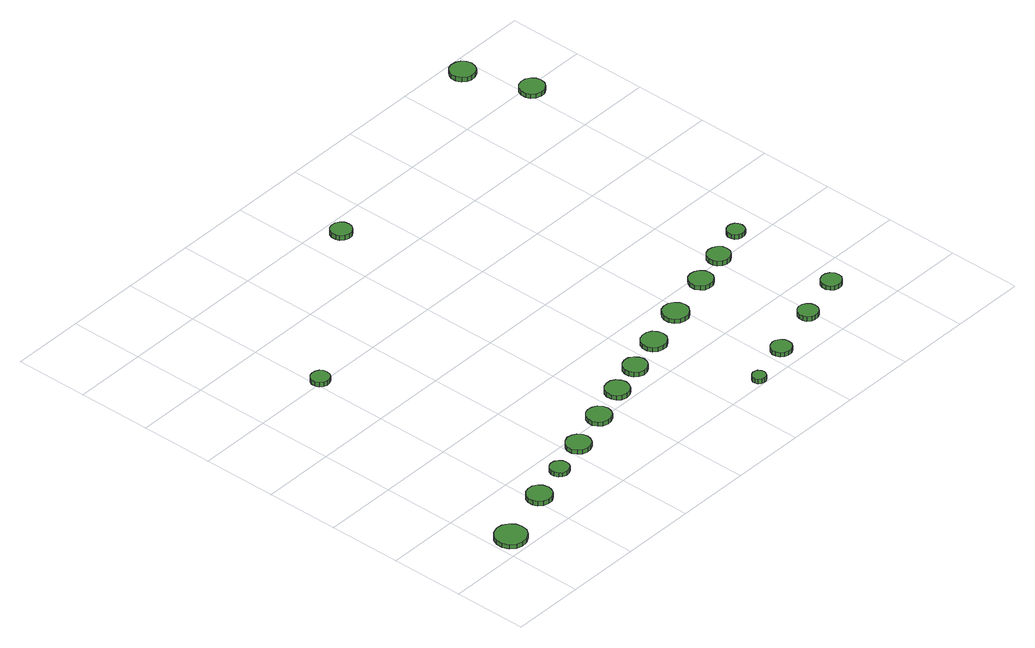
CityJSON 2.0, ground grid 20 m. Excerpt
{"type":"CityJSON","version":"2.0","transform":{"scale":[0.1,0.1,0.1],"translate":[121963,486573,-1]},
"CityObjects":{
"tree1":{"type":"SolitaryVegetationObject","attributes":{"function":"something"},"geometry":[{"type":"MultiSurface","lod":"1","boundaries":[[[0,1,2,3,4,5,6,7,8,9,10,11,12,13,14]],[[15,16,17,18,19,20,21,22,23,24,25,26,27,28,29]],[[0,29,28,1]],[[1,28,27,2]],[[2,27,26,3]],[[3,26,25,4]],[[4,25,24,5]],[[5,24,23,6]],[[6,23,22,7]],[[7,22,21,8]],[[8,21,20,9]],[[9,20,19,10]],[[10,19,18,11]],[[11,18,17,12]],[[12,17,16,13]],[[13,16,15,14]],[[14,15,29,0]]]}]},
"tree2":{"type":"SolitaryVegetationObject","attributes":{"function":"something"},"geometry":[{"type":"MultiSurface","lod":"1","boundaries":[[[30,31,32,33,34,35,36,37,38,39,40,41,42,43,44]],[[45,46,47,48,49,50,51,52,53,54,55,56,57,58,59]],[[30,59,58,31]],[[31,58,57,32]],[[32,57,56,33]],[[33,56,55,34]],[[34,55,54,35]],[[35,54,53,36]],[[36,53,52,37]],[[37,52,51,38]],[[38,51,50,39]],[[39,50,49,40]],[[40,49,48,41]],[[41,48,47,42]],[[42,47,46,43]],[[43,46,45,44]],[[44,45,59,30]]]}]},
"tree3":{"type":"SolitaryVegetationObject","attributes":{"function":"something"},"geometry":[{"type":"MultiSurface","lod":"1","boundaries":[[[60,61,62,63,64,65,66,67,68,69,70,71,72,73,74]],[[75,76,77,78,79,80,81,82,83,84,85,86,87,88,89]],[[60,89,88,61]],[[61,88,87,62]],[[62,87,86,63]],[[63,86,85,64]],[[64,85,84,65]],[[65,84,83,66]],[[66,83,82,67]],[[67,82,81,68]],[[68,81,80,69]],[[69,80,79,70]],[[70,79,78,71]],[[71,78,77,72]],[[72,77,76,73]],[[73,76,75,74]],[[74,75,89,60]]]}]},
"tree4":{"type":"SolitaryVegetationObject","attributes":{"function":"something"},"geometry":[{"type":"MultiSurface","lod":"1","boundaries":[[[90,91,92,93,94,95,96,97,98,99,100,101,102,103,104]],[[105,106,107,108,109,110,111,112,113,114,115,116,117,118,119]],[[90,119,118,91]],[[91,118,117,92]],[[92,117,116,93]],[[93,116,115,94]],[[94,115,114,95]],[[95,114,113,96]],[[96,113,112,97]],[[97,112,111,98]],[[98,111,110,99]],[[99,110,109,100]],[[100,109,108,101]],[[101,108,107,102]],[[102,107,106,103]],[[103,106,105,104]],[[104,105,119,90]]]}]},
"tree5":{"type":"SolitaryVegetationObject","attributes":{"function":"something"},"geometry":[{"type":"MultiSurface","lod":"1","boundaries":[[[120,121,122,123,124,125,126,127,128,129,130,131,132,133,134]],[[135,136,137,138,139,140,141,142,143,144,145,146,147,148,149]],[[120,149,148,121]],[[121,148,147,122]],[[122,147,146,123]],[[123,146,145,124]],[[124,145,144,125]],[[125,144,143,126]],[[126,143,142,127]],[[127,142,141,128]],[[128,141,140,129]],[[129,140,139,130]],[[130,139,138,131]],[[131,138,137,132]],[[132,137,136,133]],[[133,136,135,134]],[[134,135,149,120]]]}]},
"tree6":{"type":"SolitaryVegetationObject","attributes":{"function":"something"},"geometry":[{"type":"MultiSurface","lod":"1","boundaries":[[[150,151,152,153,154,155,156,157,158,159,160,161,162,163,164]],[[165,166,167,168,169,170,171,172,173,174,175,176,177,178,179]],[[150,179,178,151]],[[151,178,177,152]],[[152,177,176,153]],[[153,176,175,154]],[[154,175,174,155]],[[155,174,173,156]],[[156,173,172,157]],[[157,172,171,158]],[[158,171,170,159]],[[159,170,169,160]],[[160,169,168,161]],[[161,168,167,162]],[[162,167,166,163]],[[163,166,165,164]],[[164,165,179,150]]]}]},
"tree7":{"type":"SolitaryVegetationObject","attributes":{"function":"something"},"geometry":[{"type":"MultiSurface","lod":"1","boundaries":[[[180,181,182,183,184,185,186,187,188,189,190,191,192,193,194]],[[195,196,197,198,199,200,201,202,203,204,205,206,207,208,209]],[[180,209,208,181]],[[181,208,207,182]],[[182,207,206,183]],[[183,206,205,184]],[[184,205,204,185]],[[185,204,203,186]],[[186,203,202,187]],[[187,202,201,188]],[[188,201,200,189]],[[189,200,199,190]],[[190,199,198,191]],[[191,198,197,192]],[[192,197,196,193]],[[193,196,195,194]],[[194,195,209,180]]]}]},
"tree8":{"type":"SolitaryVegetationObject","attributes":{"function":"something"},"geometry":[{"type":"MultiSurface","lod":"1","boundaries":[[[210,211,212,213,214,215,216,217,218,219,220,221,222,223,224]],[[225,226,227,228,229,230,231,232,233,234,235,236,237,238,239]],[[210,239,238,211]],[[211,238,237,212]],[[212,237,236,213]],[[213,236,235,214]],[[214,235,234,215]],[[215,234,233,216]],[[216,233,232,217]],[[217,232,231,218]],[[218,231,230,219]],[[219,230,229,220]],[[220,229,228,221]],[[221,228,227,222]],[[222,227,226,223]],[[223,226,225,224]],[[224,225,239,210]]]}]},
"tree9":{"type":"SolitaryVegetationObject","attributes":{"function":"something"},"geometry":[{"type":"MultiSurface","lod":"1","boundaries":[[[240,241,242,243,244,245,246,247,248,249,250,251,252,253,254]],[[255,256,257,258,259,260,261,262,263,264,265,266,267,268,269]],[[240,269,268,241]],[[241,268,267,242]],[[242,267,266,243]],[[243,266,265,244]],[[244,265,264,245]],[[245,264,263,246]],[[246,263,262,247]],[[247,262,261,248]],[[248,261,260,249]],[[249,260,259,250]],[[250,259,258,251]],[[251,258,257,252]],[[252,257,256,253]],[[253,256,255,254]],[[254,255,269,240]]]}]},
"tree10":{"type":"SolitaryVegetationObject","attributes":{"function":"something"},"geometry":[{"type":"MultiSurface","lod":"1","boundaries":[[[270,271,272,273,274,275,276,277,278,279,280,281,282,283,284]],[[285,286,287,288,289,290,291,292,293,294,295,296,297,298,299]],[[270,299,298,271]],[[271,298,297,272]],[[272,297,296,273]],[[273,296,295,274]],[[274,295,294,275]],[[275,294,293,276]],[[276,293,292,277]],[[277,292,291,278]],[[278,291,290,279]],[[279,290,289,280]],[[280,289,288,281]],[[281,288,287,282]],[[282,287,286,283]],[[283,286,285,284]],[[284,285,299,270]]]}]},
"tree11":{"type":"SolitaryVegetationObject","attributes":{"function":"something"},"geometry":[{"type":"MultiSurface","lod":"1","boundaries":[[[300,301,302,303,304,305,306,307,308,309,310,311,312,313,314]],[[315,316,317,318,319,320,321,322,323,324,325,326,327,328,329]],[[300,329,328,301]],[[301,328,327,302]],[[302,327,326,303]],[[303,326,325,304]],[[304,325,324,305]],[[305,324,323,306]],[[306,323,322,307]],[[307,322,321,308]],[[308,321,320,309]],[[309,320,319,310]],[[310,319,318,311]],[[311,318,317,312]],[[312,317,316,313]],[[313,316,315,314]],[[314,315,329,300]]]}]},
"tree12":{"type":"SolitaryVegetationObject","attributes":{"function":"something"},"geometry":[{"type":"MultiSurface","lod":"1","boundaries":[[[330,331,332,333,334,335,336,337,338,339,340,341,342,343,344]],[[345,346,347,348,349,350,351,352,353,354,355,356,357,358,359]],[[330,359,358,331]],[[331,358,357,332]],[[332,357,356,333]],[[333,356,355,334]],[[334,355,354,335]],[[335,354,353,336]],[[336,353,352,337]],[[337,352,351,338]],[[338,351,350,339]],[[339,350,349,340]],[[340,349,348,341]],[[341,348,347,342]],[[342,347,346,343]],[[343,346,345,344]],[[344,345,359,330]]]}]},
"tree13":{"type":"SolitaryVegetationObject","attributes":{"function":"something"},"geometry":[{"type":"MultiSurface","lod":"1","boundaries":[[[360,361,362,363,364,365,366,367,368,369,370,371,372,373,374]],[[375,376,377,378,379,380,381,382,383,384,385,386,387,388,389]],[[360,389,388,361]],[[361,388,387,362]],[[362,387,386,363]],[[363,386,385,364]],[[364,385,384,365]],[[365,384,383,366]],[[366,383,382,367]],[[367,382,381,368]],[[368,381,380,369]],[[369,380,379,370]],[[370,379,378,371]],[[371,378,377,372]],[[372,377,376,373]],[[373,376,375,374]],[[374,375,389,360]]]}]},
"tree14":{"type":"SolitaryVegetationObject","attributes":{"function":"something"},"geometry":[{"type":"MultiSurface","lod":"1","boundaries":[[[390,391,392,393,394,395,396,397,398,399,400,401,402,403,404]],[[405,406,407,408,409,410,411,412,413,414,415,416,417,418,419]],[[390,419,418,391]],[[391,418,417,392]],[[392,417,416,393]],[[393,416,415,394]],[[394,415,414,395]],[[395,414,413,396]],[[396,413,412,397]],[[397,412,411,398]],[[398,411,410,399]],[[399,410,409,400]],[[400,409,408,401]],[[401,408,407,402]],[[402,407,406,403]],[[403,406,405,404]],[[404,405,419,390]]]}]},
"tree15":{"type":"SolitaryVegetationObject","attributes":{"function":"something"},"geometry":[{"type":"MultiSurface","lod":"1","boundaries":[[[420,421,422,423,424,425,426,427,428,429,430,431,432,433,434]],[[435,436,437,438,439,440,441,442,443,444,445,446,447,448,449]],[[420,449,448,421]],[[421,448,447,422]],[[422,447,446,423]],[[423,446,445,424]],[[424,445,444,425]],[[425,444,443,426]],[[426,443,442,427]],[[427,442,441,428]],[[428,441,440,429]],[[429,440,439,430]],[[430,439,438,431]],[[431,438,437,432]],[[432,437,436,433]],[[433,436,435,434]],[[434,435,449,420]]]}]},
"tree16":{"type":"SolitaryVegetationObject","attributes":{"function":"something"},"geometry":[{"type":"MultiSurface","lod":"1","boundaries":[[[450,451,452,453,454,455,456,457,458,459,460,461,462,463,464]],[[465,466,467,468,469,470,471,472,473,474,475,476,477,478,479]],[[450,479,478,451]],[[451,478,477,452]],[[452,477,476,453]],[[453,476,475,454]],[[454,475,474,455]],[[455,474,473,456]],[[456,473,472,457]],[[457,472,471,458]],[[458,471,470,459]],[[459,470,469,460]],[[460,469,468,461]],[[461,468,467,462]],[[462,467,466,463]],[[463,466,465,464]],[[464,465,479,450]]]}]},
"tree17":{"type":"SolitaryVegetationObject","attributes":{"function":"something"},"geometry":[{"type":"MultiSurface","lod":"1","boundaries":[[[480,481,482,483,484,485,486,487,488,489,490,491,492,493,494]],[[495,496,497,498,499,500,501,502,503,504,505,506,507,508,509]],[[480,509,508,481]],[[481,508,507,482]],[[482,507,506,483]],[[483,506,505,484]],[[484,505,504,485]],[[485,504,503,486]],[[486,503,502,487]],[[487,502,501,488]],[[488,501,500,489]],[[489,500,499,490]],[[490,499,498,491]],[[491,498,497,492]],[[492,497,496,493]],[[493,496,495,494]],[[494,495,509,480]]]}]},
"tree18":{"type":"SolitaryVegetationObject","attributes":{"function":"something"},"geometry":[{"type":"MultiSurface","lod":"1","boundaries":[[[510,511,512,513,514,515,516,517,518,519,520,521,522,523,524]],[[525,526,527,528,529,530,531,532,533,534,535,536,537,538,539]],[[510,539,538,511]],[[511,538,537,512]],[[512,537,536,513]],[[513,536,535,514]],[[514,535,534,515]],[[515,534,533,516]],[[516,533,532,517]],[[517,532,531,518]],[[518,531,530,519]],[[519,530,529,520]],[[520,529,528,521]],[[521,528,527,522]],[[522,527,526,523]],[[523,526,525,524]],[[524,525,539,510]]]}]},
"tree19":{"type":"SolitaryVegetationObject","attributes":{"function":"something"},"geometry":[{"type":"MultiSurface","lod":"1","boundaries":[[[540,541,542,543,544,545,546,547,548,549,550,551,552,553,554]],[[555,556,557,558,559,560,561,562,563,564,565,566,567,568,569]],[[540,569,568,541]],[[541,568,567,542]],[[542,567,566,543]],[[543,566,565,544]],[[544,565,564,545]],[[545,564,563,546]],[[546,563,562,547]],[[547,562,561,548]],[[548,561,560,549]],[[549,560,559,550]],[[550,559,558,551]],[[551,558,557,552]],[[552,557,556,553]],[[553,556,555,554]],[[554,555,569,540]]]}]},
"tree20":{"type":"SolitaryVegetationObject","attributes":{"function":"something"},"geometry":[{"type":"MultiSurface","lod":"1","boundaries":[[[570,571,572,573,574,575,576,577,578,579,580,581,582,583,584]],[[585,586,587,588,589,590,591,592,593,594,595,596,597,598,599]],[[570,599,598,571]],[[571,598,597,572]],[[572,597,596,573]],[[573,596,595,574]],[[574,595,594,575]],[[575,594,593,576]],[[576,593,592,577]],[[577,592,591,578]],[[578,591,590,579]],[[579,590,589,580]],[[580,589,588,581]],[[581,588,587,582]],[[582,587,586,583]],[[583,586,585,584]],[[584,585,599,570]]]}]}
},
"vertices":[
[87,47,23],[84,64,23],[73,78,23],[58,87,23],[41,89,23],[24,83,23],[11,72,23],[4,56,23],[4,38,23],[11,22,23],[24,10,23],[41,5,23],[58,7,23],[73,16,23],[84,30,23],[84,30,11],[73,16,11],[58,7,11],[41,5,11],[24,10,11],[11,22,11],[4,38,11],[4,56,11],[11,72,11],[24,83,11],[41,89,11],[58,87,11],[73,78,11],[84,64,11],[87,47,11],
[251,107,18],[248,121,18],[240,132,18],[228,139,18],[214,140,18],[201,136,18],[190,127,18],[185,114,18],[185,100,18],[190,88,18],[201,78,18],[214,74,18],[228,75,18],[240,82,18],[248,94,18],[248,94,5],[240,82,5],[228,75,5],[214,74,5],[201,78,5],[190,88,5],[185,100,5],[185,114,5],[190,127,5],[201,136,5],[214,140,5],[228,139,5],[240,132,5],[248,121,5],[251,107,5],
[355,141,17],[353,151,17],[347,159,17],[338,165,17],[327,166,17],[317,163,17],[310,156,17],[305,146,17],[305,136,17],[310,126,17],[317,119,17],[327,116,17],[338,117,17],[347,122,17],[353,131,17],[353,131,5],[347,122,5],[338,117,5],[327,116,5],[317,119,5],[310,126,5],[305,136,5],[305,146,5],[310,156,5],[317,163,5],[327,166,5],[338,165,5],[347,159,5],[353,151,5],[355,141,5],
[236,801,26],[234,812,26],[228,820,26],[219,825,26],[208,826,26],[199,823,26],[191,816,26],[187,807,26],[187,796,26],[191,787,26],[199,780,26],[208,777,26],[219,778,26],[228,783,26],[234,791,26],[234,791,13],[228,783,13],[219,778,13],[208,777,13],[199,780,13],[191,787,13],[187,796,13],[187,807,13],[191,816,13],[199,823,13],[208,826,13],[219,825,13],[228,820,13],[234,812,13],[236,801,13],
[466,171,17],[463,184,17],[455,195,17],[443,202,17],[430,204,17],[417,199,17],[407,190,17],[401,178,17],[401,164,17],[407,152,17],[417,143,17],[430,139,17],[443,140,17],[455,147,17],[463,158,17],[463,158,5],[455,147,5],[443,140,5],[430,139,5],[417,143,5],[407,152,5],[401,164,5],[401,178,5],[407,190,5],[417,199,5],[430,204,5],[443,202,5],[455,195,5],[463,184,5],[466,171,5],
[582,207,17],[579,220,17],[571,232,17],[559,238,17],[546,240,17],[533,236,17],[523,226,17],[517,214,17],[517,200,17],[523,188,17],[533,179,17],[546,175,17],[559,176,17],[571,183,17],[579,194,17],[579,194,5],[571,183,5],[559,176,5],[546,175,5],[533,179,5],[523,188,5],[517,200,5],[517,214,5],[523,226,5],[533,236,5],[546,240,5],[559,238,5],[571,232,5],[579,220,5],[582,207,5],
[688,242,18],[685,255,18],[678,266,18],[666,273,18],[653,274,18],[640,270,18],[630,261,18],[625,249,18],[625,235,18],[630,223,18],[640,214,18],[653,210,18],[666,212,18],[678,218,18],[685,229,18],[685,229,5],[678,218,5],[666,212,5],[653,210,5],[640,214,5],[630,223,5],[625,235,5],[625,249,5],[630,261,5],[640,270,5],[653,274,5],[666,273,5],[678,266,5],[685,255,5],[688,242,5],
[785,270,18],[782,283,18],[774,294,18],[763,301,18],[750,302,18],[737,298,18],[727,289,18],[722,277,18],[722,264,18],[727,252,18],[737,243,18],[750,239,18],[763,240,18],[774,247,18],[782,257,18],[782,257,5],[774,247,5],[763,240,5],[750,239,5],[737,243,5],[727,252,5],[722,264,5],[722,277,5],[727,289,5],[737,298,5],[750,302,5],[763,301,5],[774,294,5],[782,283,5],[785,270,5],
[937,20,18],[936,27,18],[931,34,18],[925,37,18],[917,38,18],[910,36,18],[904,31,18],[901,24,18],[901,16,18],[904,9,18],[910,4,18],[917,2,18],[925,3,18],[931,6,18],[936,13,18],[936,13,5],[931,6,5],[925,3,5],[917,2,5],[910,4,5],[904,9,5],[901,16,5],[901,24,5],[904,31,5],[910,36,5],[917,38,5],[925,37,5],[931,34,5],[936,27,5],[937,20,5],
[892,303,17],[889,317,17],[881,328,17],[869,335,17],[855,336,17],[842,332,17],[832,323,17],[826,310,17],[826,296,17],[832,283,17],[842,274,17],[855,270,17],[869,271,17],[881,278,17],[889,289,17],[889,289,5],[881,278,5],[869,271,5],[855,270,5],[842,274,5],[832,283,5],[826,296,5],[826,310,5],[832,323,5],[842,332,5],[855,336,5],[869,335,5],[881,328,5],[889,317,5],[892,303,5],
[716,1153,22],[714,1165,22],[707,1174,22],[697,1180,22],[685,1181,22],[674,1178,22],[665,1170,22],[661,1159,22],[661,1147,22],[665,1137,22],[674,1129,22],[685,1125,22],[697,1126,22],[707,1132,22],[714,1142,22],[714,1142,9],[707,1132,9],[697,1126,9],[685,1125,9],[674,1129,9],[665,1137,9],[661,1147,9],[661,1159,9],[665,1170,9],[674,1178,9],[685,1181,9],[697,1180,9],[707,1174,9],[714,1165,9],[716,1153,9],
[1067,55,18],[1065,66,18],[1058,75,18],[1048,81,18],[1037,82,18],[1026,78,18],[1018,71,18],[1013,60,18],[1013,49,18],[1018,39,18],[1026,31,18],[1037,28,18],[1048,29,18],[1058,35,18],[1065,44,18],[1065,44,6],[1058,35,6],[1048,29,6],[1037,28,6],[1026,31,6],[1018,39,6],[1013,49,6],[1013,60,6],[1018,71,6],[1026,78,6],[1037,82,6],[1048,81,6],[1058,75,6],[1065,66,6],[1067,55,6],
[1013,339,17],[1010,353,17],[1001,365,17],[989,372,17],[975,373,17],[961,369,17],[950,359,17],[945,346,17],[945,332,17],[950,319,17],[961,309,17],[975,305,17],[989,306,17],[1001,313,17],[1010,325,17],[1010,325,5],[1001,313,5],[989,306,5],[975,305,5],[961,309,5],[950,319,5],[945,332,5],[945,346,5],[950,359,5],[961,369,5],[975,373,5],[989,372,5],[1001,365,5],[1010,353,5],[1013,339,5],
[1216,101,18],[1214,112,18],[1207,121,18],[1198,126,18],[1186,128,18],[1176,124,18],[1167,116,18],[1163,106,18],[1163,95,18],[1167,85,18],[1176,77,18],[1186,74,18],[1198,75,18],[1207,80,18],[1214,90,18],[1214,90,5],[1207,80,5],[1198,75,5],[1186,74,5],[1176,77,5],[1167,85,5],[1163,95,5],[1163,106,5],[1167,116,5],[1176,124,5],[1186,128,5],[1198,126,5],[1207,121,5],[1214,112,5],[1216,101,5],
[1148,378,17],[1145,391,17],[1137,402,17],[1126,408,17],[1113,410,17],[1100,406,17],[1091,397,17],[1085,385,17],[1085,371,17],[1091,359,17],[1100,351,17],[1113,347,17],[1126,348,17],[1137,355,17],[1145,365,17],[1145,365,5],[1137,355,5],[1126,348,5],[1113,347,5],[1100,351,5],[1091,359,5],[1085,371,5],[1085,385,5],[1091,397,5],[1100,406,5],[1113,410,5],[1126,408,5],[1137,402,5],[1145,391,5],[1148,378,5],
[1244,407,20],[1242,420,20],[1234,430,20],[1223,436,20],[1211,438,20],[1199,434,20],[1189,425,20],[1184,414,20],[1184,401,20],[1189,390,20],[1199,381,20],[1211,377,20],[1223,378,20],[1234,385,20],[1242,395,20],[1242,395,7],[1234,385,7],[1223,378,7],[1211,377,7],[1199,381,7],[1189,390,7],[1184,401,7],[1184,414,7],[1189,425,7],[1199,434,7],[1211,438,7],[1223,436,7],[1234,430,7],[1242,420,7],[1244,407,7],
[1346,140,17],[1344,151,17],[1337,160,17],[1327,166,17],[1316,167,17],[1305,163,17],[1297,156,17],[1292,145,17],[1292,134,17],[1297,124,17],[1305,116,17],[1316,113,17],[1327,114,17],[1337,120,17],[1344,129,17],[1344,129,5],[1337,120,5],[1327,114,5],[1316,113,5],[1305,116,5],[1297,124,5],[1292,134,5],[1292,145,5],[1297,156,5],[1305,163,5],[1316,167,5],[1327,166,5],[1337,160,5],[1344,151,5],[1346,140,5],
[1335,439,23],[1333,449,23],[1328,456,23],[1319,461,23],[1310,462,23],[1300,459,23],[1293,453,23],[1289,444,23],[1289,434,23],[1293,425,23],[1300,419,23],[1310,416,23],[1319,417,23],[1328,422,23],[1333,430,23],[1333,430,10],[1328,422,10],[1319,417,10],[1310,416,10],[1300,419,10],[1293,425,10],[1289,434,10],[1289,444,10],[1293,453,10],[1300,459,10],[1310,462,10],[1319,461,10],[1328,456,10],[1333,449,10],[1335,439,10],
[1386,1348,26],[1383,1361,26],[1375,1373,26],[1363,1379,26],[1349,1381,26],[1336,1377,26],[1326,1367,26],[1320,1355,26],[1320,1341,26],[1326,1328,26],[1336,1319,26],[1349,1315,26],[1363,1316,26],[1375,1323,26],[1383,1334,26],[1383,1334,13],[1375,1323,13],[1363,1316,13],[1349,1315,13],[1336,1319,13],[1326,1328,13],[1320,1341,13],[1320,1355,13],[1326,1367,13],[1336,1377,13],[1349,1381,13],[1363,1379,13],[1375,1373,13],[1383,1361,13],[1386,1348,13],
[1446,1178,26],[1443,1192,26],[1435,1203,26],[1423,1210,26],[1410,1211,26],[1396,1207,26],[1386,1198,26],[1381,1185,26],[1381,1171,26],[1386,1159,26],[1396,1150,26],[1410,1145,26],[1423,1147,26],[1435,1154,26],[1443,1165,26],[1443,1165,14],[1435,1154,14],[1423,1147,14],[1410,1145,14],[1396,1150,14],[1386,1159,14],[1381,1171,14],[1381,1185,14],[1386,1198,14],[1396,1207,14],[1410,1211,14],[1423,1210,14],[1435,1203,14],[1443,1192,14],[1446,1178,14]
]}
